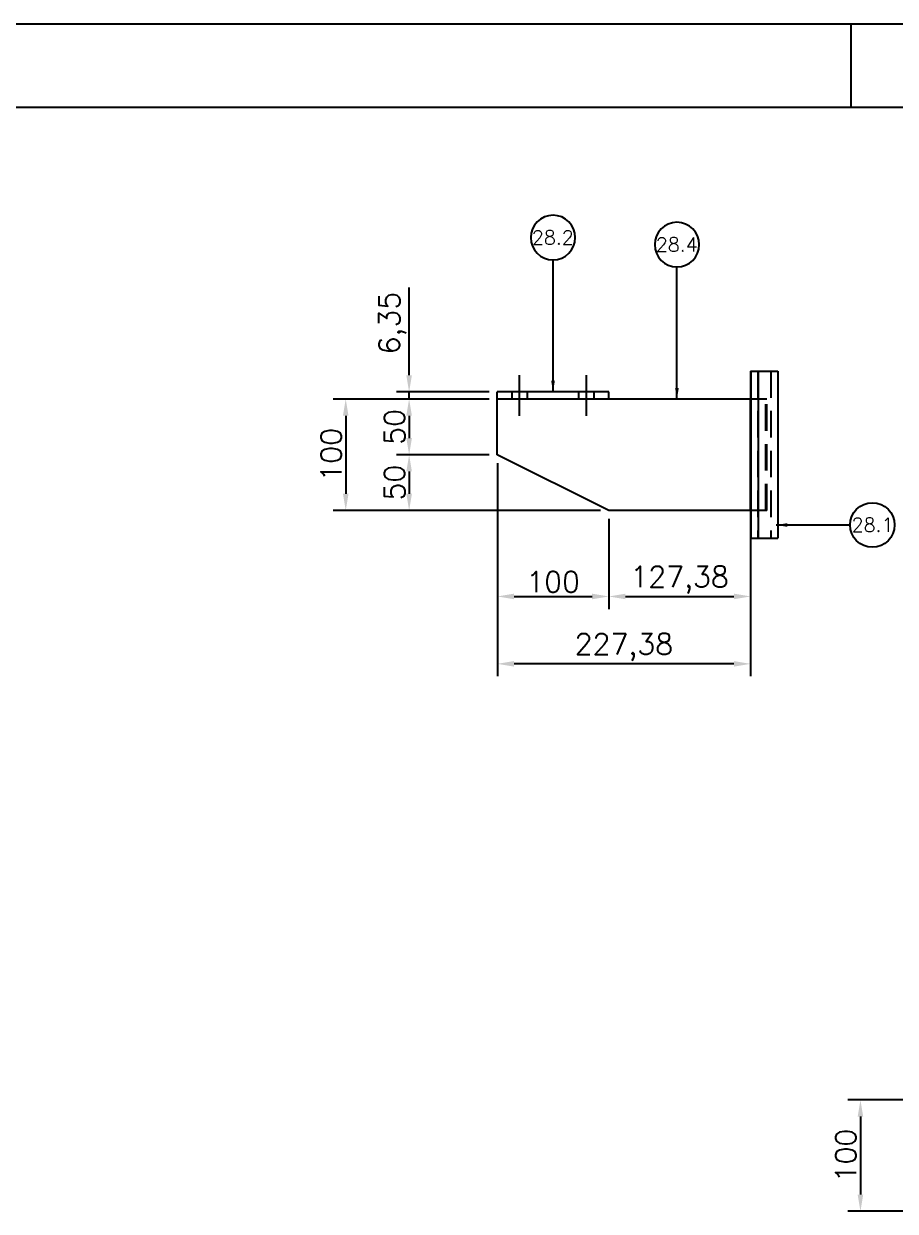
# Model space of a CAD drawing. Header units: metres. Extents: x 0 to 6307, y 0 to 4455.
# Drawn here: x 4177 to 4960, y 3389 to 4455 of the extents above; entities that cross this region are included whole.
import ezdxf
from ezdxf.enums import TextEntityAlignment as Align

# ---------------------------------------------------------------- set-up
doc = ezdxf.new("R2010")
doc.units = ezdxf.units.M
doc.header["$LTSCALE"] = 7.5
doc.linetypes.add('CENTER2', pattern=[28.575, 19.05, -3.175, 3.175, -3.175])
doc.linetypes.add('HIDDEN2', pattern=[4.7625, 3.175, -1.5875])
for name, color, linetype in [('FRL2', 2, 'Continuous'), ('FRL6', 6, 'Continuous'), ('FRL7', 7, 'Continuous'), ('FRR120', 5, 'Continuous'), ('FRR140', 5, 'Continuous'), ('FRR175', 1, 'Continuous'), ('FRR80', 3, 'Continuous'), ('GSB', 7, 'Continuous'), ('SC1', 7, 'CENTER2'), ('SDM', 7, 'Continuous'), ('SL4', 4, 'Continuous'), ('ST1', 7, 'HIDDEN2')]:
    doc.layers.add(name, color=color, linetype=linetype)
doc.styles.add('R100', font='simplex.shx', dxfattribs={"height": 2.5})
doc.styles.add('R120', font='simplex.shx', dxfattribs={"height": 3})
doc.styles.add('R140', font='simplex.shx', dxfattribs={"height": 3.5})
doc.styles.add('R80', font='simplex.shx', dxfattribs={"height": 2})
doc.styles.add('ROMANS', font='ROMANS.SHX')
doc.dimstyles.new('5___1-5', dxfattribs={"dimscale": 5, "dimtxt": 2.5, "dimasz": 2, "dimexe": 1.5, "dimexo": 1, "dimgap": 0.5, "dimtad": 1, "dimzin": 12, "dimtxsty": 'ROMANS', "dimcen": 0, "dimclrd": 256, "dimclre": 256, "dimclrt": 3, "dimaunit": 1, "dimazin": 3, "dimtfac": 1, "dimtmove": 0, "dimatfit": 0, "dimfxl": 1, "dimlwd": -1, "dimlwe": -1, "dimarcsym": 0})
doc.dimstyles.new('7.5___1-7.5', dxfattribs={"dimscale": 7.5, "dimtxt": 2.5, "dimasz": 2, "dimexe": 1.5, "dimexo": 1, "dimgap": 0.5, "dimtad": 1, "dimzin": 12, "dimtxsty": 'ROMANS', "dimcen": 0, "dimclrd": 256, "dimclre": 256, "dimclrt": 3, "dimaunit": 1, "dimazin": 3, "dimtfac": 1, "dimtmove": 0, "dimatfit": 0, "dimfxl": 1, "dimlwd": -1, "dimlwe": -1, "dimarcsym": 0})

# ---------------------------------------------------------------- blocks, each defined once
blk = doc.blocks.new('A1')
at = {"layer": 'FRL2'}
blk.add_line((656, 594), (656, 584), dxfattribs=at)
at = {"layer": 'FRL6', "linetype": 'Continuous'}
blk.add_line((25, 584), (831, 584), dxfattribs=at)
at = {"layer": 'FRL7', "linetype": 'Continuous'}
blk.add_line((0, 594), (841, 594), dxfattribs=at)
at = {"layer": 'FRR120', "style": 'R120'}
for tag, p in [('FASE_DO_PROJETO', (659, 46.29)), ('ÁREA_E/OU_SUBÁREA', (659, 40.79)), ('TÍTULO_DO_DESENHO', (659, 35.29)), ('SUBTÍTULO_1_DO_DESENHO', (659, 29.79)), ('SUBTÍTULO_2_DO_DESENHO', (659, 24.29))]:
    blk.add_attdef(tag, p, '', height=3, dxfattribs=at)
at = {"layer": 'FRR140', "style": 'R140', "width": 0.91}
for tag, p in [('NÚMERO_DA_CONTRATADA', (687.72, 12.6)), ('NUMERO_VALE', (752.89, 12.6))]:
    blk.add_attdef(tag, p, '', height=3.5, dxfattribs=at)
for tag, p in [('ESCALA', (671, 14.35)), ('REVISÃO', (823.5, 14.68))]:
    blk.add_attdef(tag, text='', height=3.5, dxfattribs=at).set_placement(p, align=Align.MIDDLE)
at = {"layer": 'FRR175', "style": 'R120'}
for tag, p in [('CLASSIFICAÇÃO', (811.83, 67.73)), ('PROJETO', (716.31, 53.59)), ('N_PROJ_SE', (793.5, 53.59)), ('N_CONTRATO', (796.97, 47.3))]:
    blk.add_attdef(tag, text='', height=3, dxfattribs=at).set_placement(p, align=Align.MIDDLE_CENTER)
at = {"layer": 'FRR80', "style": 'R80'}
for p in [(492.61, 76.08), (492.61, 70.38), (492.61, 64.68), (492.61, 58.98), (492.61, 53.28), (492.61, 47.58), (492.61, 41.88), (492.61, 36.18)]:
    blk.add_attdef('DESCRIÇÃO_DA_REVISÃO', p, '', height=2, dxfattribs=at)
for tag, p in [('8A_REV', (476, 77.07)), ('EMIS.', (486, 77.07)), ('PROJ.', (585, 77.07)), ('DES.', (597, 77.07)), ('VER.', (609, 77.07)), ('APR.', (621, 77.07)), ('AUT.', (633.01, 77.07)), ('7A_REV', (476, 71.37)), ('EMIS.', (486, 71.37)), ('PROJ.', (585, 71.37)), ('DES.', (597, 71.37)), ('VER.', (609, 71.37)), ('APR.', (621, 71.37)), ('AUT.', (633.01, 71.37)), ('6A_REV', (476, 65.67)), ('EMIS.', (486, 65.67)), ('PROJ.', (585, 65.67)), ('DES.', (597, 65.67)), ('VER.', (609, 65.67)), ('APR.', (621, 65.67)), ('AUT.', (633.01, 65.67)), ('5A_REV', (476, 59.97)), ('EMIS.', (486, 59.97)), ('PROJ.', (585, 59.97)), ('DES.', (597, 59.97)), ('VER.', (609, 59.97)), ('APR.', (621, 59.97)), ('AUT.', (633.01, 59.97)), ('4A_REV', (476, 54.27)), ('EMIS.', (486, 54.27)), ('PROJ.', (585, 54.27)), ('DES.', (597, 54.27)), ('VER.', (609, 54.27)), ('APR.', (621, 54.27)), ('AUT.', (633.01, 54.27)), ('3A_REV', (476, 48.57)), ('EMIS.', (486, 48.57)), ('PROJ.', (585, 48.57)), ('DES.', (597, 48.57)), ('VER.', (609, 48.57)), ('APR.', (621, 48.57)), ('AUT.', (633.01, 48.57)), ('2A_REV', (476, 42.87)), ('EMIS.', (486, 42.87)), ('PROJ.', (585, 42.87)), ('DES.', (597, 42.87)), ('VER.', (609, 42.87)), ('APR.', (621, 42.87)), ('AUT.', (633.01, 42.87)), ('1a_REV', (476, 37.17)), ('EMIS.', (486, 37.17)), ('PROJ.', (585, 37.17)), ('DES.', (597, 37.17)), ('VER.', (609, 37.17)), ('APR.', (621, 37.17)), ('AUT.', (633.01, 37.17))]:
    blk.add_attdef(tag, text='', height=2, dxfattribs=at).set_placement(p, align=Align.MIDDLE)
at = {"layer": 'FRR80', "style": 'R80', "width": 0.85}
for p in [(648, 77.07), (648, 71.37), (648, 65.67), (648, 59.97), (648, 54.27), (648, 48.57), (648, 42.87), (648, 37.17)]:
    blk.add_attdef('DATA', text='', height=2, dxfattribs=at).set_placement(p, align=Align.MIDDLE)
blk = doc.blocks.new('*D72')
at = {"layer": 'Defpoints', "color": 0, "transparency": 16777216}
for p in [(4523.4, 4124.5), (4602.6, 4124.5), (4602.6, 4118.1)]:
    blk.add_point(p, dxfattribs=at)
at = {"layer": 'SDM', "transparency": 16777216}
for p, q in [((4523.4, 4139.5), (4523.4, 4218.2)), ((4595.1, 4124.5), (4512.1, 4124.5)), ((4595.1, 4118.1), (4512.1, 4118.1)), ((4523.4, 4118.1), (4523.4, 4124.5)), ((4523.4, 4103.1), (4523.4, 4088.1))]:
    blk.add_line(p, q, dxfattribs=at)
for points in [[(4520.9, 4139.5), (4525.9, 4139.5), (4523.4, 4124.5)], [(4520.9, 4103.1), (4525.9, 4103.1), (4523.4, 4118.1)]]:
    blk.add_solid(points, dxfattribs=at)
at = {"layer": 'SDM', "color": 3, "transparency": 16777216, "insert": (4508.5, 4186.3), "char_height": 18.75, "attachment_point": 5, "rotation": 90, "style": 'ROMANS'}
blk.add_mtext('6,35', dxfattribs=at)
blk = doc.blocks.new('*D73')
at = {"layer": 'Defpoints', "color": 0, "transparency": 16777216}
for p in [(4602.6, 4118.1), (4523.4, 4068.1), (4602.6, 4068.1)]:
    blk.add_point(p, dxfattribs=at)
at = {"layer": 'SDM', "transparency": 16777216}
for p, q in [((4595.1, 4118.1), (4512.1, 4118.1)), ((4523.4, 4103.1), (4523.4, 4083.1)), ((4595.1, 4068.1), (4512.1, 4068.1))]:
    blk.add_line(p, q, dxfattribs=at)
for points in [[(4520.9, 4103.1), (4525.9, 4103.1), (4523.4, 4118.1)], [(4520.9, 4083.1), (4525.9, 4083.1), (4523.4, 4068.1)]]:
    blk.add_solid(points, dxfattribs=at)
at = {"layer": 'SDM', "color": 3, "transparency": 16777216, "insert": (4510.3, 4093.1), "char_height": 18.75, "attachment_point": 5, "rotation": 90, "style": 'ROMANS'}
blk.add_mtext('50', dxfattribs=at)
blk = doc.blocks.new('*D74')
at = {"layer": 'Defpoints', "color": 0, "transparency": 16777216}
for p in [(4602.6, 4068.1), (4523.4, 4018.1), (4702.6, 4018.1)]:
    blk.add_point(p, dxfattribs=at)
at = {"layer": 'SDM', "transparency": 16777216}
for p, q in [((4595.1, 4068.1), (4512.1, 4068.1)), ((4523.4, 4053.1), (4523.4, 4033.1)), ((4695.1, 4018.1), (4512.1, 4018.1))]:
    blk.add_line(p, q, dxfattribs=at)
for points in [[(4520.9, 4053.1), (4525.9, 4053.1), (4523.4, 4068.1)], [(4520.9, 4033.1), (4525.9, 4033.1), (4523.4, 4018.1)]]:
    blk.add_solid(points, dxfattribs=at)
at = {"layer": 'SDM', "color": 3, "transparency": 16777216, "insert": (4510.3, 4043.1), "char_height": 18.75, "attachment_point": 5, "rotation": 90, "style": 'ROMANS'}
blk.add_mtext('50', dxfattribs=at)
blk = doc.blocks.new('*D75')
at = {"layer": 'Defpoints', "color": 0, "transparency": 16777216}
for p in [(4602.6, 4068.1), (4702.6, 4018.1), (4702.6, 3940.9)]:
    blk.add_point(p, dxfattribs=at)
at = {"layer": 'SDM', "transparency": 16777216}
for p, q in [((4602.6, 4060.6), (4602.6, 3929.6)), ((4702.6, 4010.6), (4702.6, 3929.6)), ((4617.6, 3940.9), (4687.6, 3940.9))]:
    blk.add_line(p, q, dxfattribs=at)
for points in [[(4617.6, 3943.4), (4617.6, 3938.4), (4602.6, 3940.9)], [(4687.6, 3943.4), (4687.6, 3938.4), (4702.6, 3940.9)]]:
    blk.add_solid(points, dxfattribs=at)
at = {"layer": 'SDM', "color": 3, "transparency": 16777216, "insert": (4652.6, 3954), "char_height": 18.75, "attachment_point": 5, "style": 'ROMANS'}
blk.add_mtext('100', dxfattribs=at)
blk = doc.blocks.new('*D76')
at = {"layer": 'Defpoints', "color": 0, "transparency": 16777216}
for p in [(4702.6, 4018.1), (4829.9, 4018.1), (4829.9, 3940.9)]:
    blk.add_point(p, dxfattribs=at)
at = {"layer": 'SDM', "transparency": 16777216}
for p, q in [((4702.6, 4010.6), (4702.6, 3929.6)), ((4829.9, 4010.6), (4829.9, 3929.6)), ((4717.6, 3940.9), (4814.9, 3940.9))]:
    blk.add_line(p, q, dxfattribs=at)
for points in [[(4717.6, 3943.4), (4717.6, 3938.4), (4702.6, 3940.9)], [(4814.9, 3943.4), (4814.9, 3938.4), (4829.9, 3940.9)]]:
    blk.add_solid(points, dxfattribs=at)
at = {"layer": 'SDM', "color": 3, "transparency": 16777216, "insert": (4766.2, 3955.8), "char_height": 18.75, "attachment_point": 5, "style": 'ROMANS'}
blk.add_mtext('127,38', dxfattribs=at)
blk = doc.blocks.new('*D77')
at = {"layer": 'Defpoints', "color": 0, "transparency": 16777216}
for p in [(4602.6, 4068.1), (4829.9, 4018.1), (4602.6, 3880.4)]:
    blk.add_point(p, dxfattribs=at)
at = {"layer": 'SDM', "transparency": 16777216}
for p, q in [((4602.6, 4060.6), (4602.6, 3869.2)), ((4829.9, 4010.6), (4829.9, 3869.2)), ((4814.9, 3880.4), (4617.6, 3880.4))]:
    blk.add_line(p, q, dxfattribs=at)
for points in [[(4617.6, 3882.9), (4617.6, 3877.9), (4602.6, 3880.4)], [(4814.9, 3882.9), (4814.9, 3877.9), (4829.9, 3880.4)]]:
    blk.add_solid(points, dxfattribs=at)
at = {"layer": 'SDM', "color": 3, "transparency": 16777216, "insert": (4716.2, 3895.3), "char_height": 18.75, "attachment_point": 5, "style": 'ROMANS'}
blk.add_mtext('227,38', dxfattribs=at)
blk = doc.blocks.new('*D78')
at = {"layer": 'Defpoints', "color": 0, "transparency": 16777216}
for p in [(4602.6, 4118.1), (4466.5, 4018.1), (4702.6, 4018.1)]:
    blk.add_point(p, dxfattribs=at)
at = {"layer": 'SDM', "transparency": 16777216}
for p, q in [((4595.1, 4118.1), (4455.3, 4118.1)), ((4466.5, 4103.1), (4466.5, 4033.1)), ((4695.1, 4018.1), (4455.3, 4018.1))]:
    blk.add_line(p, q, dxfattribs=at)
for points in [[(4464, 4103.1), (4469, 4103.1), (4466.5, 4118.1)], [(4464, 4033.1), (4469, 4033.1), (4466.5, 4018.1)]]:
    blk.add_solid(points, dxfattribs=at)
at = {"layer": 'SDM', "color": 3, "transparency": 16777216, "insert": (4453.4, 4068.1), "char_height": 18.75, "attachment_point": 5, "rotation": 90, "style": 'ROMANS'}
blk.add_mtext('100', dxfattribs=at)
blk = doc.blocks.new('ITEM')
at = {"layer": 'GSB'}
blk.add_circle((0, 0), 4, dxfattribs=at)
blk = doc.blocks.new('*D143')
at = {"layer": 'Defpoints', "color": 0, "transparency": 16777216}
for p in [(5118.3, 3489), (4928.5, 3389), (5118.3, 3389)]:
    blk.add_point(p, dxfattribs=at)
at = {"layer": 'SDM', "transparency": 16777216}
for p, q in [((5110.8, 3489), (4917.3, 3489)), ((4928.5, 3474), (4928.5, 3404)), ((5110.8, 3389), (4917.3, 3389))]:
    blk.add_line(p, q, dxfattribs=at)
for points in [[(4926, 3474), (4931, 3474), (4928.5, 3489)], [(4926, 3404), (4931, 3404), (4928.5, 3389)]]:
    blk.add_solid(points, dxfattribs=at)
at = {"layer": 'SDM', "color": 3, "transparency": 16777216, "insert": (4915.4, 3439), "char_height": 18.75, "attachment_point": 5, "rotation": 90, "style": 'ROMANS'}
blk.add_mtext('100', dxfattribs=at)

msp = doc.modelspace()

# ---------------------------------------------------------------- linework, layer by layer
at = {"layer": 'SC1'}
for p, q in [((4622.558, 4103.123), (4622.558, 4139.473)), ((4682.558, 4103.123), (4682.558, 4139.473))]:
    msp.add_line(p, q, dxfattribs=at)
at = {"layer": 'SL4'}
for p, q in [((4829.921, 4143.123), (4829.921, 4118.123)), ((4829.921, 4143.123), (4830.226, 4143.123)), ((4830.226, 4143.123), (4830.226, 3993.123)), ((4830.226, 4143.123), (4836.575, 4143.123)), ((4836.575, 4143.123), (4836.575, 3993.123)), ((4836.575, 4143.123), (4854.391, 4143.123)), ((4854.391, 4143.123), (4854.391, 3993.123)), ((4602.558, 4118.123), (4602.558, 4124.473)), ((4702.558, 4124.473), (4602.558, 4124.473)), ((4602.558, 4068.123), (4602.558, 4118.123)), ((4702.558, 4118.123), (4602.558, 4118.123)), ((4702.558, 4118.123), (4702.558, 4124.473)), ((4829.937, 4118.123), (4702.558, 4118.123)), ((4829.937, 4018.123), (4829.937, 4118.123)), ((4702.558, 4018.123), (4602.558, 4068.123)), ((4829.937, 4018.123), (4702.558, 4018.123)), ((4829.921, 4018.123), (4829.921, 3993.123)), ((4829.921, 3993.123), (4830.226, 3993.123)), ((4830.226, 3993.123), (4836.575, 3993.123)), ((4836.575, 3993.123), (4854.391, 3993.123))]:
    msp.add_line(p, q, dxfattribs=at)
at = {"layer": 'ST1'}
for p, q in [((4836.271, 4143.123), (4836.271, 3993.123)), ((4848.107, 4143.123), (4848.107, 3993.123)), ((4615.558, 4124.473), (4615.558, 4118.123)), ((4629.558, 4118.123), (4629.558, 4124.473)), ((4675.558, 4124.473), (4675.558, 4118.123)), ((4689.558, 4118.123), (4689.558, 4124.473)), ((4829.921, 4118.123), (4829.921, 4018.123)), ((4829.921, 4118.123), (4829.921, 4018.123)), ((4843.542, 4118.123), (4829.937, 4118.123)), ((4843.542, 4018.123), (4843.542, 4118.123)), ((4844.553, 4118.123), (4843.542, 4118.123)), ((4844.553, 4018.123), (4844.553, 4118.123)), ((4843.542, 4018.123), (4829.937, 4018.123)), ((4844.553, 4018.123), (4843.542, 4018.123))]:
    msp.add_line(p, q, dxfattribs=at)

# ---------------------------------------------------------------- block references
at = {"xscale": 7.499999999999915, "yscale": 7.499999999999915, "zscale": 7.499999999999915}
msp.add_blockref('A1', (0, 0), dxfattribs=at)
at = {"layer": 'GSB'}
ref = msp.add_blockref('ITEM', (4652.558, 4263.101), dxfattribs=dict(at, xscale=-4.999999999999943, yscale=4.999999999999943, zscale=4.999999999999943, rotation=180))
ref.add_attrib('1', '28.2', dxfattribs={"color": 3, "height": 12.5, "style": 'R100'}).set_placement((4652.388, 4263.208), align=Align.MIDDLE_CENTER)
ref = msp.add_blockref('ITEM', (4763.799, 4256.751), dxfattribs=dict(at, xscale=-4.999999999999943, yscale=4.999999999999943, zscale=4.999999999999943, rotation=180))
ref.add_attrib('1', '28.4', dxfattribs={"color": 3, "height": 12.5, "style": 'R100'}).set_placement((4763.629, 4256.858), align=Align.MIDDLE_CENTER)
ref = msp.add_blockref('ITEM', (4939.215, 4005.053), dxfattribs=dict(at, xscale=4.999999999999943, yscale=4.999999999999943, zscale=4.999999999999943, rotation=180))
ref.add_attrib('1', '28.1', dxfattribs={"color": 3, "height": 12.5, "style": 'R100'}).set_placement((4939.384, 4005.16), align=Align.MIDDLE_CENTER)

# ---------------------------------------------------------------- dimensions: what is measured, and where the dimension line sits
at = {"layer": 'SDM'}
for base, p1, p2, angle, picture, middle in [((4523.376, 4124.473), (4602.558, 4118.123), (4602.558, 4124.473), 90, '*D72', (4508.465, 4186.348)), ((4466.51, 4018.123), (4602.558, 4118.123), (4702.558, 4018.123), 90, '*D78', (4453.385, 4068.123)), ((4523.376, 4068.123), (4602.558, 4118.123), (4602.558, 4068.123), 90, '*D73', (4510.251, 4093.123)), ((4523.376, 4018.123), (4602.558, 4068.123), (4702.558, 4018.123), 90, '*D74', (4510.251, 4043.123)), ((4702.558, 3940.882), (4602.558, 4068.123), (4702.558, 4018.123), 180, '*D75', (4652.558, 3954.007)), ((4602.558, 3880.401), (4829.937, 4018.123), (4602.558, 4068.123), 180, '*D77', (4716.248, 3895.312)), ((4829.937, 3940.882), (4702.558, 4018.123), (4829.937, 4018.123), 180, '*D76', (4766.248, 3955.793)), ((4928.517, 3389.023), (5118.298, 3489.023), (5118.298, 3389.023), 90, '*D143', (4915.392, 3439.023))]:
    dim = msp.add_linear_dim(base=base, p1=p1, p2=p2, angle=angle, dimstyle='7.5___1-7.5', dxfattribs=at)
    dim.commit()
    dim.dimension.update_dxf_attribs({"geometry": picture, "text_midpoint": middle})

# ---------------------------------------------------------------- leaders
for points in [[(4652.558, 4124.473), (4652.558, 4243.101)], [(4763.799, 4118.123), (4763.799, 4236.751)], [(4852.974, 4005.053), (4919.215, 4005.053)]]:
    msp.add_leader(points, dimstyle='5___1-5', override={"dimgap": 0.5, "dimtad": 0}, dxfattribs=at)

doc.saveas('drawing.dxf')
